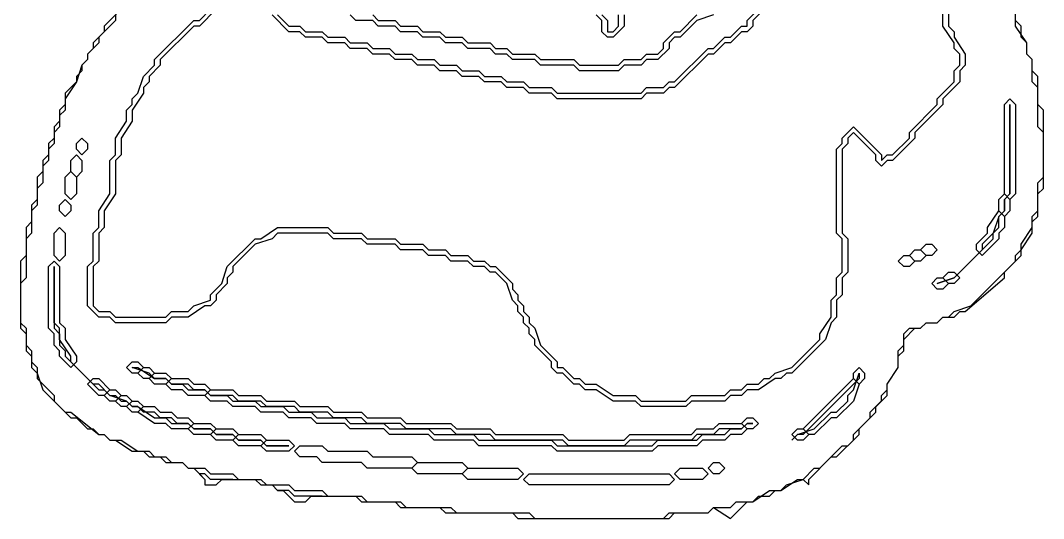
# Model space of a CAD drawing. Header units: millimetres. Extents: x 2 to 58.7, y 4.1 to 84.
# Drawn here: x 2 to 13.09, y 4.42 to 9.82 of the extents above; entities that cross this region are included whole.
import ezdxf

# ---------------------------------------------------------------- set-up
doc = ezdxf.new("R2010")
doc.units = ezdxf.units.MM
for name, color, linetype, true_color in [('CUT_OUTER', 1, 'Continuous', 0xa7a7a7), ('FILL_WHITE', 3, 'Continuous', 0xf5f3f0), ('RAISED_METAL', 6, 'Continuous', 0xa7a7a7)]:
    doc.layers.add(name, color=color, linetype=linetype, true_color=true_color)

msp = doc.modelspace()

# ---------------------------------------------------------------- linework, layer by layer
at = {"layer": 'CUT_OUTER'}
msp.add_lwpolyline([(3.151, 10), (2.909, 9.758), (2.909, 9.697), (2.788, 9.576), (2.788, 9.515), (2.727, 9.455), (2.727, 9.394), (2.667, 9.333), (2.606, 9.152), (2.485, 9.03), (2.485, 8.909), (2.424, 8.848), (2.424, 8.727), (2.364, 8.667), (2.364, 8.545), (2.303, 8.485), (2.303, 8.364), (2.243, 8.303), (2.243, 8.182), (2.182, 8.121), (2.182, 7.879), (2.121, 7.818), (2.121, 7.636), (2.061, 7.576), (2.061, 7.273), (2, 7.212), (2, 6.485), (2.061, 6.424), (2.061, 6.242), (2.121, 6.182), (2.121, 6.061), (2.182, 6), (2.243, 5.818), (2.546, 5.515), (2.606, 5.515), (2.727, 5.394), (2.788, 5.394), (2.849, 5.333), (2.909, 5.333), (2.97, 5.273), (3.03, 5.273), (3.212, 5.152), (3.333, 5.152), (3.394, 5.091), (3.515, 5.091), (3.576, 5.03), (3.757, 5.03), (3.818, 4.97), (3.879, 4.97), (4, 4.848), (4, 4.788), (4.121, 4.788), (4.182, 4.848), (4.545, 4.848), (4.606, 4.788), (4.727, 4.788), (4.788, 4.727), (4.848, 4.727), (4.969, 4.606), (5.091, 4.606), (5.151, 4.667), (5.636, 4.667), (5.697, 4.606), (6.06, 4.606), (6.121, 4.545), (6.545, 4.545), (6.606, 4.485), (7.333, 4.485), (7.393, 4.424), (9.03, 4.424), (9.09, 4.485), (9.454, 4.485), (9.514, 4.545), (9.696, 4.424), (9.878, 4.606), (9.939, 4.606), (9.999, 4.667), (10.12, 4.667), (10.181, 4.727), (10.241, 4.727), (10.423, 4.848), (10.484, 4.848), (10.544, 4.788), (10.544, 4.848), (10.787, 5.091), (10.847, 5.091), (11.09, 5.333), (11.09, 5.394), (11.272, 5.576), (11.272, 5.636), (11.393, 5.758), (11.393, 5.879), (11.514, 6.061), (11.514, 6.182), (11.575, 6.242), (11.575, 6.364), (11.696, 6.485), (11.756, 6.485), (11.817, 6.545), (11.938, 6.545), (11.999, 6.606), (12.12, 6.606), (12.181, 6.667), (12.241, 6.667), (12.665, 7.03), (12.665, 7.091), (12.847, 7.273), (12.847, 7.333), (12.968, 7.515), (12.968, 7.636), (13.029, 7.697), (13.029, 7.939), (13.09, 8), (13.09, 8.848), (13.029, 8.909), (13.029, 9.212), (12.968, 9.273), (12.968, 9.394), (12.908, 9.455), (12.908, 9.576), (12.847, 9.636), (12.847, 9.758), (12.787, 9.818), (12.787, 9.939)], dxfattribs=at)
at = {"layer": 'FILL_WHITE'}
for points in [[(4.121, 9.939), (3.939, 9.758), (3.879, 9.758), (3.515, 9.394), (3.515, 9.333), (3.394, 9.212), (3.394, 9.152), (3.333, 9.091), (3.333, 9.03), (3.212, 8.848), (3.212, 8.727), (3.091, 8.545), (3.091, 8.364), (3.03, 8.303), (3.03, 7.939), (2.909, 7.758), (2.909, 7.576), (2.849, 7.515), (2.849, 7.212), (2.788, 7.152), (2.788, 6.727), (2.849, 6.667), (2.97, 6.667), (3.03, 6.606), (3.576, 6.606), (3.636, 6.667), (3.818, 6.667), (3.879, 6.727), (4.06, 6.788), (4.06, 6.848), (4.182, 6.97), (4.242, 7.152), (4.545, 7.455), (4.606, 7.455), (4.788, 7.576), (5.333, 7.576), (5.394, 7.515), (5.697, 7.515), (5.757, 7.455), (6.06, 7.455), (6.121, 7.394), (6.363, 7.394), (6.424, 7.333), (6.606, 7.333), (6.666, 7.273), (6.848, 7.273), (6.909, 7.212), (7.03, 7.212), (7.09, 7.152), (7.151, 7.152), (7.333, 6.97), (7.333, 6.909), (7.393, 6.848), (7.393, 6.788), (7.454, 6.727), (7.454, 6.667), (7.515, 6.606), (7.515, 6.545), (7.575, 6.485), (7.636, 6.303), (7.818, 6.121), (7.818, 6.061), (7.878, 6.061), (7.999, 5.939), (8.06, 5.939), (8.121, 5.879), (8.242, 5.879), (8.424, 5.758), (8.666, 5.758), (8.727, 5.697), (9.211, 5.697), (9.272, 5.758), (9.636, 5.758), (9.696, 5.818), (9.817, 5.818), (9.878, 5.879), (9.999, 5.879), (10.06, 5.939), (10.12, 5.939), (10.181, 6), (10.363, 6.061), (10.666, 6.364), (10.666, 6.424), (10.787, 6.606), (10.787, 6.788), (10.847, 6.848), (10.847, 7.03), (10.908, 7.091), (10.908, 7.455), (10.847, 7.515), (10.847, 8.424), (10.908, 8.485), (10.908, 8.545), (11.029, 8.667), (11.332, 8.364), (11.332, 8.303), (11.393, 8.364), (11.453, 8.364), (11.635, 8.545), (11.635, 8.606), (11.938, 8.909), (11.938, 8.97), (12.12, 9.152), (12.12, 9.273), (12.181, 9.333), (12.181, 9.455), (12.12, 9.515), (12.12, 9.576), (11.999, 9.758), (11.999, 10.061)], [(10.12, 10), (9.939, 9.818), (9.939, 9.758), (9.878, 9.697), (9.817, 9.697), (9.696, 9.576), (9.636, 9.576), (9.514, 9.455), (9.454, 9.455), (9.09, 9.091), (9.03, 9.091), (8.969, 9.03), (8.787, 9.03), (8.727, 8.97), (7.818, 8.97), (7.757, 9.03), (7.515, 9.03), (7.454, 9.091), (7.272, 9.091), (7.212, 9.152), (7.03, 9.152), (6.969, 9.212), (6.787, 9.212), (6.727, 9.273), (6.545, 9.273), (6.484, 9.333), (6.303, 9.333), (6.242, 9.394), (6.06, 9.394), (6, 9.455), (5.818, 9.455), (5.757, 9.515), (5.575, 9.515), (5.515, 9.576), (5.333, 9.576), (5.272, 9.636), (5.091, 9.636), (5.03, 9.697), (4.909, 9.697), (4.727, 9.879)], [(5.818, 9.879), (5.878, 9.818), (6.06, 9.818), (6.121, 9.758), (6.303, 9.758), (6.363, 9.697), (6.545, 9.697), (6.606, 9.636), (6.787, 9.636), (6.848, 9.576), (7.09, 9.576), (7.151, 9.515), (7.272, 9.515), (7.333, 9.455), (7.575, 9.455), (7.636, 9.394), (7.999, 9.394), (8.06, 9.333), (8.484, 9.333), (8.545, 9.394), (8.727, 9.394), (8.787, 9.455), (8.908, 9.455), (8.969, 9.515), (8.969, 9.576), (9.09, 9.697), (9.151, 9.697), (9.333, 9.879)], [(8.545, 9.879), (8.545, 9.758), (8.424, 9.636), (8.363, 9.636), (8.302, 9.697), (8.302, 9.818), (8.242, 9.879)]]:
    msp.add_lwpolyline(points, dxfattribs=at)
for points in [[(12.726, 8.909), (12.726, 7.939), (12.665, 7.879), (12.665, 7.758), (12.605, 7.697), (12.544, 7.515), (12.423, 7.394), (12.423, 7.333), (12.12, 7.03), (11.938, 6.97), (12.12, 7.03), (12.544, 7.455), (12.544, 7.515), (12.605, 7.576), (12.605, 7.697), (12.665, 7.758), (12.665, 7.879), (12.726, 7.939)], [(2.364, 7.152), (2.364, 6.485), (2.424, 6.424), (2.424, 6.303), (2.485, 6.242), (2.485, 6.182), (2.849, 5.818), (2.909, 5.818), (2.97, 5.758), (3.03, 5.758), (3.091, 5.697), (3.151, 5.697), (3.212, 5.636), (3.273, 5.636), (3.454, 5.515), (3.576, 5.515), (3.636, 5.455), (3.818, 5.455), (3.879, 5.394), (4.06, 5.394), (4.121, 5.333), (4.303, 5.333), (4.363, 5.273), (4.606, 5.273), (4.666, 5.212), (4.909, 5.212), (4.666, 5.212), (4.606, 5.273), (4.363, 5.273), (4.303, 5.333), (4.121, 5.333), (4.06, 5.394), (3.879, 5.394), (3.818, 5.455), (3.697, 5.455), (3.636, 5.515), (3.515, 5.515), (3.454, 5.576), (3.333, 5.576), (3.273, 5.636), (3.212, 5.636), (3.151, 5.697), (2.97, 5.758), (2.849, 5.879), (2.788, 5.879), (2.546, 6.121), (2.546, 6.182), (2.424, 6.364), (2.424, 6.485), (2.364, 6.545)], [(3.212, 6.061), (3.273, 6.061), (3.454, 5.939), (3.576, 5.939), (3.636, 5.879), (3.757, 5.879), (3.818, 5.818), (4, 5.818), (4.06, 5.758), (4.242, 5.758), (4.303, 5.697), (4.545, 5.697), (4.606, 5.636), (4.848, 5.636), (4.909, 5.576), (5.151, 5.576), (5.212, 5.515), (5.515, 5.515), (5.575, 5.455), (5.939, 5.455), (6, 5.394), (6.424, 5.394), (6.484, 5.333), (6.909, 5.333), (6.969, 5.273), (7.757, 5.273), (7.818, 5.212), (8.848, 5.212), (8.908, 5.273), (9.333, 5.273), (9.393, 5.333), (9.636, 5.333), (9.696, 5.394), (9.817, 5.394), (9.878, 5.455), (9.939, 5.455), (9.878, 5.455), (9.817, 5.394), (9.575, 5.394), (9.514, 5.333), (9.333, 5.333), (9.272, 5.273), (8.605, 5.273), (8.545, 5.212), (7.939, 5.212), (7.878, 5.273), (7.151, 5.273), (7.09, 5.333), (6.727, 5.333), (6.666, 5.394), (6.181, 5.394), (6.121, 5.455), (5.757, 5.455), (5.697, 5.515), (5.394, 5.515), (5.333, 5.576), (5.03, 5.576), (4.969, 5.636), (4.666, 5.636), (4.606, 5.697), (4.363, 5.697), (4.303, 5.758), (4.06, 5.758), (4, 5.818), (3.879, 5.818), (3.818, 5.879), (3.636, 5.879), (3.576, 5.939), (3.454, 5.939), (3.394, 6)], [(11.09, 6), (11.09, 5.939), (10.484, 5.333), (10.423, 5.333), (10.363, 5.273), (10.423, 5.333), (10.605, 5.394), (10.787, 5.576), (10.847, 5.576), (10.969, 5.697), (10.969, 5.758), (11.029, 5.818)], [(3.939, 4.909), (4, 4.848), (4, 4.788), (4.121, 4.788), (4.182, 4.848), (4.303, 4.848), (4.06, 4.848), (4, 4.909)], [(4.788, 4.727), (4.848, 4.727), (4.969, 4.606), (5.091, 4.606), (5.151, 4.667), (5.272, 4.667), (4.969, 4.667), (4.909, 4.727)]]:
    msp.add_lwpolyline(points, close=True, dxfattribs=at)
at = {"layer": 'RAISED_METAL'}
for points in [[(3.03, 9.879), (3.03, 9.818), (2.849, 9.636), (2.849, 9.576), (2.727, 9.455), (2.727, 9.394), (2.667, 9.333), (2.667, 9.273), (2.606, 9.212), (2.606, 9.152), (2.485, 8.97), (2.485, 8.848), (2.424, 8.788), (2.424, 8.667), (2.364, 8.606), (2.364, 8.485), (2.303, 8.424), (2.303, 8.303), (2.243, 8.242), (2.243, 8.061), (2.182, 8), (2.182, 7.818), (2.121, 7.758), (2.121, 7.515), (2.061, 7.455), (2.061, 7.03), (2, 6.97), (2, 6.545), (2.061, 6.485), (2.061, 6.303), (2.121, 6.242), (2.121, 6.121), (2.182, 6.061), (2.182, 5.939), (2.364, 5.758), (2.364, 5.697), (2.485, 5.576), (2.546, 5.576), (2.849, 5.333), (2.909, 5.333), (2.97, 5.273), (3.091, 5.273), (3.273, 5.152), (3.394, 5.152), (3.454, 5.091), (3.576, 5.091), (3.636, 5.03), (3.757, 5.03), (3.818, 4.97), (4, 4.97), (4.06, 4.909), (4.303, 4.909), (4.363, 4.848), (4.606, 4.848), (4.666, 4.788), (4.909, 4.788), (4.969, 4.727), (5.272, 4.727), (5.333, 4.667), (5.697, 4.667), (5.757, 4.606), (6.121, 4.606), (6.181, 4.545), (6.666, 4.545), (6.727, 4.485), (7.515, 4.485), (7.575, 4.424), (8.969, 4.424), (9.03, 4.485), (9.454, 4.485), (9.514, 4.545), (9.696, 4.545), (9.757, 4.606), (9.939, 4.606), (10.12, 4.727), (10.241, 4.727), (10.302, 4.788), (10.484, 4.848), (10.605, 4.97), (10.666, 4.97), (10.908, 5.212), (10.969, 5.212), (11.029, 5.273), (11.029, 5.333), (11.211, 5.515), (11.211, 5.576), (11.332, 5.697), (11.332, 5.758), (11.393, 5.818), (11.393, 5.879), (11.514, 6.061), (11.514, 6.242), (11.575, 6.303), (11.575, 6.424), (11.635, 6.485), (11.756, 6.485), (11.817, 6.545), (11.938, 6.545), (11.999, 6.606), (12.059, 6.606), (12.12, 6.667), (12.302, 6.727), (12.787, 7.212), (12.787, 7.273), (12.847, 7.333), (12.847, 7.394), (12.968, 7.576), (12.968, 7.697), (13.029, 7.758), (13.029, 8.061), (13.09, 8.121), (13.09, 8.606), (13.029, 8.667), (13.029, 9.091), (12.968, 9.152), (12.968, 9.394), (12.908, 9.455), (12.908, 9.576), (12.787, 9.758), (12.787, 10)], [(12.059, 10.061), (12.059, 9.758), (12.12, 9.697), (12.12, 9.636), (12.241, 9.455), (12.241, 9.333), (12.181, 9.273), (12.181, 9.152), (11.999, 8.97), (11.999, 8.909), (11.696, 8.606), (11.696, 8.545), (11.453, 8.303), (11.393, 8.303), (11.332, 8.242), (11.272, 8.303), (11.272, 8.364), (11.029, 8.606), (10.969, 8.545), (10.969, 8.485), (10.908, 8.424), (10.908, 7.515), (10.969, 7.455), (10.969, 7.091), (10.908, 7.03), (10.908, 6.848), (10.847, 6.788), (10.847, 6.606), (10.787, 6.545), (10.726, 6.364), (10.363, 6), (10.302, 6), (10.241, 5.939), (10.181, 5.939), (9.999, 5.818), (9.878, 5.818), (9.817, 5.758), (9.696, 5.758), (9.636, 5.697), (9.272, 5.697), (9.211, 5.636), (8.727, 5.636), (8.666, 5.697), (8.424, 5.697), (8.242, 5.818), (8.121, 5.818), (8.06, 5.879), (7.999, 5.879), (7.878, 6), (7.818, 6), (7.757, 6.061), (7.757, 6.121), (7.575, 6.303), (7.575, 6.364), (7.515, 6.424), (7.515, 6.485), (7.454, 6.545), (7.454, 6.606), (7.393, 6.667), (7.393, 6.727), (7.333, 6.788), (7.272, 6.97), (7.151, 7.091), (7.09, 7.091), (7.03, 7.152), (6.909, 7.152), (6.848, 7.212), (6.666, 7.212), (6.606, 7.273), (6.424, 7.273), (6.363, 7.333), (6.121, 7.333), (6.06, 7.394), (5.757, 7.394), (5.697, 7.455), (5.394, 7.455), (5.333, 7.515), (4.788, 7.515), (4.727, 7.455), (4.545, 7.394), (4.303, 7.152), (4.303, 7.091), (4.242, 7.03), (4.242, 6.97), (4.121, 6.848), (4.121, 6.788), (4.06, 6.727), (4, 6.727), (3.818, 6.606), (3.636, 6.606), (3.576, 6.545), (3.03, 6.545), (2.97, 6.606), (2.849, 6.606), (2.727, 6.727), (2.727, 7.152), (2.788, 7.212), (2.788, 7.515), (2.849, 7.576), (2.849, 7.758), (2.97, 7.939), (2.97, 8.303), (3.03, 8.364), (3.03, 8.545), (3.151, 8.727), (3.151, 8.848), (3.212, 8.909), (3.212, 8.97), (3.273, 9.03), (3.333, 9.212), (3.454, 9.333), (3.454, 9.394), (3.879, 9.818), (3.939, 9.818), (4.06, 9.939)], [(4.788, 9.879), (4.909, 9.758), (5.03, 9.758), (5.091, 9.697), (5.272, 9.697), (5.333, 9.636), (5.515, 9.636), (5.575, 9.576), (5.757, 9.576), (5.818, 9.515), (6, 9.515), (6.06, 9.455), (6.242, 9.455), (6.303, 9.394), (6.484, 9.394), (6.545, 9.333), (6.727, 9.333), (6.787, 9.273), (6.969, 9.273), (7.03, 9.212), (7.212, 9.212), (7.272, 9.152), (7.454, 9.152), (7.515, 9.091), (7.757, 9.091), (7.818, 9.03), (8.727, 9.03), (8.787, 9.091), (8.969, 9.091), (9.03, 9.152), (9.09, 9.152), (9.454, 9.515), (9.514, 9.515), (9.636, 9.636), (9.696, 9.636), (9.817, 9.758), (9.878, 9.758), (9.878, 9.818), (10.12, 10.061)], [(9.514, 9.879), (9.333, 9.818), (9.151, 9.636), (9.09, 9.636), (9.03, 9.576), (9.03, 9.515), (8.908, 9.394), (8.787, 9.394), (8.727, 9.333), (8.545, 9.333), (8.484, 9.273), (8.06, 9.273), (7.999, 9.333), (7.636, 9.333), (7.575, 9.394), (7.333, 9.394), (7.272, 9.455), (7.151, 9.455), (7.09, 9.515), (6.848, 9.515), (6.787, 9.576), (6.606, 9.576), (6.545, 9.636), (6.363, 9.636), (6.303, 9.697), (6.121, 9.697), (6.06, 9.758), (5.878, 9.758), (5.818, 9.818), (5.636, 9.818), (5.575, 9.879)], [(8.302, 9.879), (8.363, 9.818), (8.363, 9.697), (8.424, 9.697), (8.484, 9.758), (8.484, 9.879)]]:
    msp.add_lwpolyline(points, dxfattribs=at)
for points in [[(12.726, 8.97), (12.787, 8.909), (12.787, 7.939), (12.726, 7.879), (12.665, 7.939), (12.665, 8.909)], [(2.606, 8.485), (2.667, 8.545), (2.727, 8.485), (2.727, 8.424), (2.667, 8.364), (2.606, 8.424)], [(2.606, 8.364), (2.667, 8.303), (2.667, 8.182), (2.606, 8.121), (2.546, 8.182), (2.546, 8.303)], [(2.546, 8.182), (2.606, 8.121), (2.606, 7.939), (2.546, 7.879), (2.485, 7.939), (2.485, 8.121)], [(2.424, 7.818), (2.485, 7.879), (2.546, 7.818), (2.546, 7.758), (2.485, 7.697), (2.424, 7.758)], [(12.665, 7.939), (12.726, 7.879), (12.726, 7.758), (12.665, 7.697), (12.605, 7.758), (12.605, 7.879)], [(12.605, 7.758), (12.665, 7.697), (12.665, 7.576), (12.605, 7.515), (12.605, 7.455), (12.423, 7.273), (12.362, 7.333), (12.362, 7.394), (12.484, 7.515), (12.484, 7.576)], [(2.424, 7.576), (2.485, 7.515), (2.485, 7.273), (2.424, 7.212), (2.364, 7.273), (2.364, 7.515)], [(11.635, 7.273), (11.696, 7.333), (11.756, 7.333), (11.817, 7.273), (11.756, 7.212), (11.696, 7.212)], [(11.756, 7.333), (11.817, 7.394), (11.878, 7.394), (11.938, 7.333), (11.878, 7.273), (11.817, 7.273)], [(2.364, 7.212), (2.424, 7.152), (2.424, 6.545), (2.485, 6.485), (2.485, 6.364), (2.606, 6.182), (2.606, 6.121), (2.546, 6.061), (2.424, 6.182), (2.424, 6.242), (2.364, 6.303), (2.364, 6.424), (2.303, 6.485), (2.303, 7.152)], [(11.514, 7.212), (11.575, 7.273), (11.635, 7.273), (11.696, 7.212), (11.635, 7.152), (11.575, 7.152)], [(11.878, 6.97), (11.938, 7.03), (11.999, 7.03), (12.059, 6.97), (11.999, 6.909), (11.938, 6.909)], [(11.999, 7.03), (12.059, 7.091), (12.12, 7.091), (12.181, 7.03), (12.12, 6.97), (12.059, 6.97)], [(3.151, 6.061), (3.212, 6.121), (3.273, 6.121), (3.333, 6.061), (3.273, 6), (3.212, 6)], [(3.273, 6), (3.333, 6.061), (3.394, 6.061), (3.454, 6), (3.394, 5.939), (3.333, 5.939)], [(3.394, 5.939), (3.454, 6), (3.576, 6), (3.636, 5.939), (3.576, 5.879), (3.454, 5.879)], [(11.029, 6), (11.09, 6.061), (11.15, 6), (11.15, 5.939), (11.09, 5.879), (11.029, 5.939)], [(2.727, 5.879), (2.788, 5.939), (2.849, 5.939), (2.97, 5.818), (2.909, 5.758), (2.849, 5.758)], [(3.576, 5.879), (3.636, 5.939), (3.818, 5.939), (3.879, 5.879), (4, 5.879), (4.06, 5.818), (4, 5.758), (3.818, 5.758), (3.757, 5.818), (3.636, 5.818)], [(11.029, 5.939), (11.09, 5.879), (11.029, 5.697), (10.847, 5.515), (10.787, 5.515), (10.605, 5.333), (10.544, 5.333), (10.484, 5.394)], [(2.909, 5.758), (2.97, 5.818), (3.03, 5.818), (3.091, 5.758), (3.03, 5.697), (2.97, 5.697)], [(4, 5.758), (4.06, 5.818), (4.303, 5.818), (4.363, 5.758), (4.606, 5.758), (4.666, 5.697), (4.969, 5.697), (5.03, 5.636), (5.333, 5.636), (5.394, 5.576), (5.697, 5.576), (5.757, 5.515), (6.121, 5.515), (6.181, 5.455), (6.666, 5.455), (6.727, 5.394), (7.09, 5.394), (7.151, 5.333), (7.878, 5.333), (7.939, 5.273), (8.545, 5.273), (8.605, 5.333), (9.272, 5.333), (9.333, 5.394), (9.514, 5.394), (9.575, 5.455), (9.817, 5.455), (9.878, 5.394), (9.817, 5.333), (9.696, 5.333), (9.636, 5.273), (9.393, 5.273), (9.333, 5.212), (8.908, 5.212), (8.848, 5.152), (7.818, 5.152), (7.757, 5.212), (6.969, 5.212), (6.909, 5.273), (6.484, 5.273), (6.424, 5.333), (6, 5.333), (5.939, 5.394), (5.575, 5.394), (5.515, 5.455), (5.212, 5.455), (5.151, 5.515), (4.909, 5.515), (4.848, 5.576), (4.606, 5.576), (4.545, 5.636), (4.303, 5.636), (4.242, 5.697), (4.06, 5.697)], [(3.03, 5.697), (3.091, 5.758), (3.151, 5.758), (3.212, 5.697), (3.151, 5.636), (3.091, 5.636)], [(3.151, 5.636), (3.212, 5.697), (3.273, 5.697), (3.333, 5.636), (3.273, 5.576), (3.212, 5.576)], [(3.273, 5.576), (3.333, 5.636), (3.454, 5.636), (3.515, 5.576), (3.636, 5.576), (3.697, 5.515), (3.818, 5.515), (3.879, 5.455), (3.818, 5.394), (3.636, 5.394), (3.576, 5.455), (3.454, 5.455)], [(3.818, 5.394), (3.879, 5.455), (4.06, 5.455), (4.121, 5.394), (4.06, 5.333), (3.879, 5.333)], [(9.817, 5.455), (9.878, 5.515), (9.939, 5.515), (9.999, 5.455), (9.939, 5.394), (9.878, 5.394)], [(4.06, 5.333), (4.121, 5.394), (4.303, 5.394), (4.363, 5.333), (4.303, 5.273), (4.121, 5.273)], [(4.303, 5.273), (4.363, 5.333), (4.606, 5.333), (4.666, 5.273), (4.606, 5.212), (4.363, 5.212)], [(10.363, 5.333), (10.423, 5.394), (10.484, 5.394), (10.544, 5.333), (10.484, 5.273), (10.423, 5.273)], [(4.606, 5.212), (4.666, 5.273), (4.909, 5.273), (4.969, 5.212), (4.909, 5.152), (4.666, 5.152)], [(4.969, 5.152), (5.03, 5.212), (5.272, 5.212), (5.333, 5.152), (5.757, 5.152), (5.818, 5.091), (6.242, 5.091), (6.303, 5.03), (6.242, 4.97), (5.757, 4.97), (5.697, 5.03), (5.272, 5.03), (5.212, 5.091), (5.03, 5.091)], [(6.242, 4.97), (6.303, 5.03), (6.787, 5.03), (6.848, 4.97), (6.787, 4.909), (6.303, 4.909)], [(9.454, 4.97), (9.514, 5.03), (9.575, 5.03), (9.636, 4.97), (9.575, 4.909), (9.514, 4.909)], [(6.787, 4.909), (6.848, 4.97), (7.393, 4.97), (7.454, 4.909), (7.393, 4.848), (6.848, 4.848)], [(7.454, 4.848), (7.515, 4.909), (9.03, 4.909), (9.09, 4.848), (9.03, 4.788), (7.515, 4.788)], [(9.09, 4.909), (9.151, 4.97), (9.393, 4.97), (9.454, 4.909), (9.393, 4.848), (9.151, 4.848)]]:
    msp.add_lwpolyline(points, close=True, dxfattribs=at)

doc.saveas('drawing.dxf')
